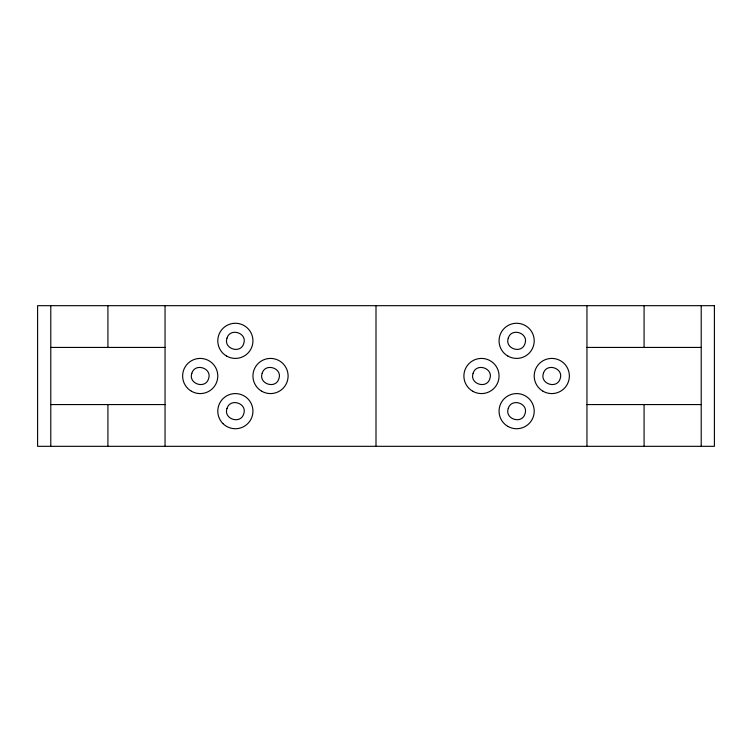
<?xml version="1.0" encoding="UTF-8"?>
<svg xmlns="http://www.w3.org/2000/svg" width="752" height="752" viewBox="0 0 752 752"><rect width="100%" height="100%" fill="white"/><g stroke="black" fill="none" stroke-linecap="round" stroke-linejoin="round"><path stroke-width="1.13" d="M50.788 347.433L165.045 347.433M586.955 347.433L701.212 347.433M50.788 404.567L165.045 404.567M586.955 404.567L701.212 404.567M701.212 305.679L701.212 446.321M644.079 305.679L644.079 347.433M644.079 404.567L644.079 446.321M586.955 305.679L586.955 446.321M376 305.679L376 446.321M165.045 305.679L165.045 446.321M107.921 305.679L107.921 347.433M107.921 404.567L107.921 446.321M50.788 305.679L50.788 446.321M191.845 373.283C188.009 383.887 205.446 389.545 208.567 378.717C212.402 368.113 194.975 362.455 191.845 373.283M227.01 338.127C223.165 348.731 240.602 354.389 243.723 343.561C247.568 332.957 230.131 327.289 227.01 338.127M227.01 408.439C223.165 419.043 240.602 424.711 243.723 413.873C247.568 403.269 230.131 397.611 227.01 408.439M262.166 373.283C258.321 383.887 275.758 389.545 278.889 378.717C282.724 368.113 265.287 362.455 262.166 373.283M473.111 373.283C469.276 383.887 486.713 389.545 489.834 378.717C493.679 368.113 476.242 362.455 473.111 373.283M508.277 338.127C504.432 348.731 521.869 354.389 524.99 343.561C528.835 332.957 511.398 327.289 508.277 338.127M508.277 408.439C504.432 419.043 521.869 424.711 524.99 413.873C528.835 403.269 511.398 397.611 508.277 408.439M543.433 373.283C539.598 383.887 557.025 389.545 560.155 378.717C563.991 368.113 546.554 362.455 543.433 373.283M714.4 305.679L37.6 305.679L37.6 446.321L714.4 446.321L714.4 305.679M222.94 423.592A17.578 17.578 0 0 0 252.343 415.706A17.578 17.578 0 0 0 230.817 394.18A17.578 17.578 0 0 0 222.94 423.592M191.422 391.228A17.578 17.578 0 0 0 217.789 376A17.578 17.578 0 0 0 191.422 360.772A17.578 17.578 0 0 0 191.422 391.228M226.578 356.063A17.578 17.578 0 0 0 252.945 340.844A17.578 17.578 0 0 0 226.578 325.616A17.578 17.578 0 0 0 226.578 356.063M261.734 391.228A17.578 17.578 0 0 0 288.101 376A17.578 17.578 0 0 0 261.734 360.772A17.578 17.578 0 0 0 261.734 391.228M507.844 356.063A17.578 17.578 0 0 0 534.211 340.844A17.578 17.578 0 0 0 507.844 325.616A17.578 17.578 0 0 0 507.844 356.063M507.844 426.384A17.578 17.578 0 0 0 534.211 411.156A17.578 17.578 0 0 0 507.844 395.937A17.578 17.578 0 0 0 507.844 426.384M543 391.228A17.578 17.578 0 0 0 569.367 376A17.578 17.578 0 0 0 543 360.772A17.578 17.578 0 0 0 543 391.228M472.688 391.228A17.578 17.578 0 0 0 499.055 376A17.578 17.578 0 0 0 472.688 360.772A17.578 17.578 0 0 0 472.688 391.228"/></g></svg>
